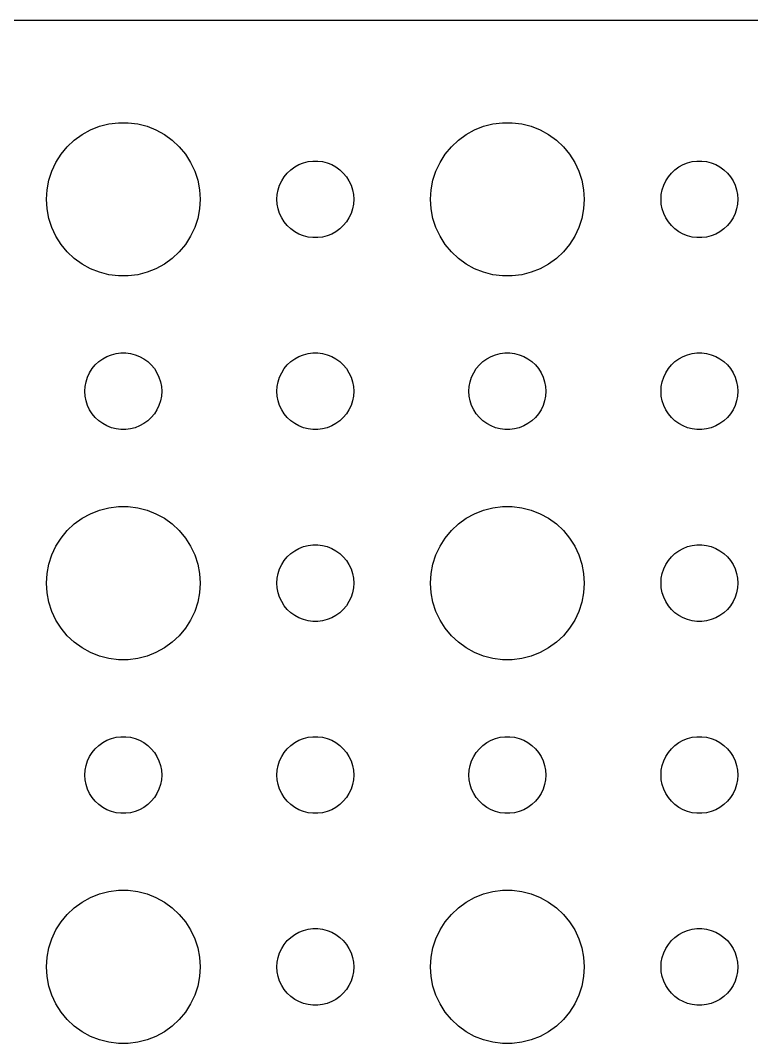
# Model space of a CAD drawing. Header units: metres. Extents: x -104 to 104, y -74 to 74.
# Drawn here: x -56.52 to -27.96, y 34.51 to 74.49 of the extents above; entities that cross this region are included whole.
import ezdxf

# ---------------------------------------------------------------- set-up
doc = ezdxf.new("R2010")
doc.units = ezdxf.units.M

msp = doc.modelspace()

# ---------------------------------------------------------------- linework, layer by layer
for p, q in [((99.8139, 74.4901), (-99.8139, 74.4901)), ((-53.427, 70.3532), (-53.0621, 70.4469)), ((-53.0621, 70.4469), (-52.6884, 70.4941)), ((-52.6884, 70.4941), (-52.3116, 70.4941)), ((-52.3116, 70.4941), (-51.9379, 70.4469)), ((-51.9379, 70.4469), (-51.5729, 70.3532)), ((-38.427, 70.3532), (-38.0621, 70.4469)), ((-38.0621, 70.4469), (-37.6884, 70.4941)), ((-37.6884, 70.4941), (-37.3116, 70.4941)), ((-37.3116, 70.4941), (-36.9379, 70.4469)), ((-36.9379, 70.4469), (-36.5729, 70.3532)), ((-54.4123, 69.8115), (-54.1075, 70.033)), ((-54.1075, 70.033), (-53.7773, 70.2145)), ((-53.7773, 70.2145), (-53.427, 70.3532)), ((-51.5729, 70.3532), (-51.2227, 70.2145)), ((-51.2227, 70.2145), (-50.8925, 70.033)), ((-50.8925, 70.033), (-50.5877, 69.8115)), ((-39.4123, 69.8115), (-39.1075, 70.033)), ((-39.1075, 70.033), (-38.7773, 70.2145)), ((-38.7773, 70.2145), (-38.427, 70.3532)), ((-36.5729, 70.3532), (-36.2227, 70.2145)), ((-36.2227, 70.2145), (-35.8925, 70.033)), ((-35.8925, 70.033), (-35.5877, 69.8115)), ((-54.6869, 69.5536), (-54.4123, 69.8115)), ((-50.5877, 69.8115), (-50.3131, 69.5536)), ((-39.6869, 69.5536), (-39.4123, 69.8115)), ((-35.5877, 69.8115), (-35.3131, 69.5536)), ((-55.1289, 68.9453), (-54.927, 69.2634)), ((-54.927, 69.2634), (-54.6869, 69.5536)), ((-50.3131, 69.5536), (-50.0729, 69.2634)), ((-50.0729, 69.2634), (-49.8711, 68.9453)), ((-40.1289, 68.9453), (-39.927, 69.2634)), ((-39.927, 69.2634), (-39.6869, 69.5536)), ((-35.3131, 69.5536), (-35.0729, 69.2634)), ((-35.0729, 69.2634), (-34.8711, 68.9453)), ((-55.2893, 68.6044), (-55.1289, 68.9453)), ((-49.8711, 68.9453), (-49.7107, 68.6044)), ((-45.8037, 68.7665), (-45.6387, 68.8572)), ((-45.6387, 68.8572), (-45.4635, 68.9266)), ((-45.4635, 68.9266), (-45.2811, 68.9734)), ((-45.2811, 68.9734), (-45.0942, 68.997)), ((-45.0942, 68.997), (-44.9058, 68.997)), ((-44.9058, 68.997), (-44.7189, 68.9734)), ((-44.7189, 68.9734), (-44.5365, 68.9266)), ((-44.5365, 68.9266), (-44.3613, 68.8572)), ((-44.3613, 68.8572), (-44.1963, 68.7665)), ((-40.2893, 68.6044), (-40.1289, 68.9453)), ((-34.8711, 68.9453), (-34.7107, 68.6044)), ((-30.8037, 68.7665), (-30.6387, 68.8572)), ((-30.6387, 68.8572), (-30.4635, 68.9266)), ((-30.4635, 68.9266), (-30.2811, 68.9734)), ((-30.2811, 68.9734), (-30.0942, 68.997)), ((-30.0942, 68.997), (-29.9058, 68.997)), ((-29.9058, 68.997), (-29.7189, 68.9734)), ((-29.7189, 68.9734), (-29.5365, 68.9266)), ((-29.5365, 68.9266), (-29.3613, 68.8572)), ((-29.3613, 68.8572), (-29.1963, 68.7665)), ((-55.4057, 68.2461), (-55.2893, 68.6044)), ((-49.7107, 68.6044), (-49.5942, 68.2461)), ((-46.3145, 68.2226), (-46.2135, 68.3817)), ((-46.2135, 68.3817), (-46.0934, 68.5268)), ((-46.0934, 68.5268), (-45.9561, 68.6558)), ((-45.9561, 68.6558), (-45.8037, 68.7665)), ((-44.1963, 68.7665), (-44.0439, 68.6558)), ((-44.0439, 68.6558), (-43.9065, 68.5268)), ((-43.9065, 68.5268), (-43.7865, 68.3817)), ((-43.7865, 68.3817), (-43.6855, 68.2226)), ((-40.4057, 68.2461), (-40.2893, 68.6044)), ((-34.7107, 68.6044), (-34.5942, 68.2461)), ((-31.3145, 68.2226), (-31.2135, 68.3817)), ((-31.2135, 68.3817), (-31.0934, 68.5268)), ((-31.0934, 68.5268), (-30.9561, 68.6558)), ((-30.9561, 68.6558), (-30.8037, 68.7665)), ((-29.1963, 68.7665), (-29.0439, 68.6558)), ((-29.0439, 68.6558), (-28.9065, 68.5268)), ((-28.9065, 68.5268), (-28.7865, 68.3817)), ((-28.7865, 68.3817), (-28.6855, 68.2226)), ((-55.4763, 67.876), (-55.4057, 68.2461)), ((-49.5942, 68.2461), (-49.5237, 67.876)), ((-46.4529, 67.873), (-46.3947, 68.0522)), ((-46.3947, 68.0522), (-46.3145, 68.2226)), ((-43.6855, 68.2226), (-43.6053, 68.0522)), ((-43.6053, 68.0522), (-43.5471, 67.873)), ((-40.4763, 67.876), (-40.4057, 68.2461)), ((-34.5942, 68.2461), (-34.5237, 67.876)), ((-31.4529, 67.873), (-31.3947, 68.0522)), ((-31.3947, 68.0522), (-31.3145, 68.2226)), ((-28.6855, 68.2226), (-28.6053, 68.0522)), ((-28.6053, 68.0522), (-28.5471, 67.873)), ((-55.5, 67.5), (-55.4763, 67.876)), ((-49.5237, 67.876), (-49.5, 67.5)), ((-46.5, 67.5), (-46.4882, 67.688)), ((-46.4882, 67.688), (-46.4529, 67.873)), ((-43.5471, 67.873), (-43.5118, 67.688)), ((-43.5118, 67.688), (-43.5, 67.5)), ((-40.5, 67.5), (-40.4763, 67.876)), ((-34.5237, 67.876), (-34.5, 67.5)), ((-31.5, 67.5), (-31.4882, 67.688)), ((-31.4882, 67.688), (-31.4529, 67.873)), ((-28.5471, 67.873), (-28.5118, 67.688)), ((-28.5118, 67.688), (-28.5, 67.5)), ((-55.4763, 67.124), (-55.5, 67.5)), ((-49.5, 67.5), (-49.5237, 67.124)), ((-46.4882, 67.312), (-46.5, 67.5)), ((-46.4529, 67.127), (-46.4882, 67.312)), ((-43.5118, 67.312), (-43.5471, 67.127)), ((-43.5, 67.5), (-43.5118, 67.312)), ((-40.4763, 67.124), (-40.5, 67.5)), ((-34.5, 67.5), (-34.5237, 67.124)), ((-31.4882, 67.312), (-31.5, 67.5)), ((-31.4529, 67.127), (-31.4882, 67.312)), ((-28.5118, 67.312), (-28.5471, 67.127)), ((-28.5, 67.5), (-28.5118, 67.312)), ((-55.4057, 66.7539), (-55.4763, 67.124)), ((-49.5237, 67.124), (-49.5942, 66.7539)), ((-46.3947, 66.9478), (-46.4529, 67.127)), ((-46.3145, 66.7774), (-46.3947, 66.9478)), ((-46.2135, 66.6183), (-46.3145, 66.7774)), ((-43.6855, 66.7774), (-43.7865, 66.6183)), ((-43.6053, 66.9478), (-43.6855, 66.7774)), ((-43.5471, 67.127), (-43.6053, 66.9478)), ((-40.4057, 66.7539), (-40.4763, 67.124)), ((-34.5237, 67.124), (-34.5942, 66.7539)), ((-31.3947, 66.9478), (-31.4529, 67.127)), ((-31.3145, 66.7774), (-31.3947, 66.9478)), ((-31.2135, 66.6183), (-31.3145, 66.7774)), ((-28.6855, 66.7774), (-28.7865, 66.6183)), ((-28.6053, 66.9478), (-28.6855, 66.7774)), ((-28.5471, 67.127), (-28.6053, 66.9478)), ((-55.2893, 66.3956), (-55.4057, 66.7539)), ((-55.1289, 66.0547), (-55.2893, 66.3956)), ((-49.7107, 66.3956), (-49.8711, 66.0547)), ((-49.5942, 66.7539), (-49.7107, 66.3956)), ((-46.0934, 66.4732), (-46.2135, 66.6183)), ((-45.9561, 66.3442), (-46.0934, 66.4732)), ((-43.9065, 66.4732), (-44.0439, 66.3442)), ((-43.7865, 66.6183), (-43.9065, 66.4732)), ((-40.2893, 66.3956), (-40.4057, 66.7539)), ((-40.1289, 66.0547), (-40.2893, 66.3956)), ((-34.7107, 66.3956), (-34.8711, 66.0547)), ((-34.5942, 66.7539), (-34.7107, 66.3956)), ((-31.0934, 66.4732), (-31.2135, 66.6183)), ((-30.9561, 66.3442), (-31.0934, 66.4732)), ((-28.9065, 66.4732), (-29.0439, 66.3442)), ((-28.7865, 66.6183), (-28.9065, 66.4732)), ((-54.927, 65.7366), (-55.1289, 66.0547)), ((-49.8711, 66.0547), (-50.0729, 65.7366)), ((-45.8037, 66.2335), (-45.9561, 66.3442)), ((-45.6387, 66.1428), (-45.8037, 66.2335)), ((-45.4635, 66.0734), (-45.6387, 66.1428)), ((-45.2811, 66.0266), (-45.4635, 66.0734)), ((-45.0942, 66.003), (-45.2811, 66.0266)), ((-44.9058, 66.003), (-45.0942, 66.003)), ((-44.7189, 66.0266), (-44.9058, 66.003)), ((-44.5365, 66.0734), (-44.7189, 66.0266)), ((-44.3613, 66.1428), (-44.5365, 66.0734)), ((-44.1963, 66.2335), (-44.3613, 66.1428)), ((-44.0439, 66.3442), (-44.1963, 66.2335)), ((-39.927, 65.7366), (-40.1289, 66.0547)), ((-34.8711, 66.0547), (-35.0729, 65.7366)), ((-30.8037, 66.2335), (-30.9561, 66.3442)), ((-30.6387, 66.1428), (-30.8037, 66.2335)), ((-30.4635, 66.0734), (-30.6387, 66.1428)), ((-30.2811, 66.0266), (-30.4635, 66.0734)), ((-30.0942, 66.003), (-30.2811, 66.0266)), ((-29.9058, 66.003), (-30.0942, 66.003)), ((-29.7189, 66.0266), (-29.9058, 66.003)), ((-29.5365, 66.0734), (-29.7189, 66.0266)), ((-29.3613, 66.1428), (-29.5365, 66.0734)), ((-29.1963, 66.2335), (-29.3613, 66.1428)), ((-29.0439, 66.3442), (-29.1963, 66.2335)), ((-54.6869, 65.4464), (-54.927, 65.7366)), ((-50.0729, 65.7366), (-50.3131, 65.4464)), ((-39.6869, 65.4464), (-39.927, 65.7366)), ((-35.0729, 65.7366), (-35.3131, 65.4464)), ((-54.4123, 65.1885), (-54.6869, 65.4464)), ((-54.1075, 64.967), (-54.4123, 65.1885)), ((-50.5877, 65.1885), (-50.8925, 64.967)), ((-50.3131, 65.4464), (-50.5877, 65.1885)), ((-39.4123, 65.1885), (-39.6869, 65.4464)), ((-39.1075, 64.967), (-39.4123, 65.1885)), ((-35.5877, 65.1885), (-35.8925, 64.967)), ((-35.3131, 65.4464), (-35.5877, 65.1885)), ((-53.7773, 64.7855), (-54.1075, 64.967)), ((-53.427, 64.6468), (-53.7773, 64.7855)), ((-51.2227, 64.7855), (-51.5729, 64.6468)), ((-50.8925, 64.967), (-51.2227, 64.7855)), ((-38.7773, 64.7855), (-39.1075, 64.967)), ((-38.427, 64.6468), (-38.7773, 64.7855)), ((-36.2227, 64.7855), (-36.5729, 64.6468)), ((-35.8925, 64.967), (-36.2227, 64.7855)), ((-53.0621, 64.5531), (-53.427, 64.6468)), ((-52.6884, 64.5059), (-53.0621, 64.5531)), ((-52.3116, 64.5059), (-52.6884, 64.5059)), ((-51.9379, 64.5531), (-52.3116, 64.5059)), ((-51.5729, 64.6468), (-51.9379, 64.5531)), ((-38.0621, 64.5531), (-38.427, 64.6468)), ((-37.6884, 64.5059), (-38.0621, 64.5531)), ((-37.3116, 64.5059), (-37.6884, 64.5059)), ((-36.9379, 64.5531), (-37.3116, 64.5059)), ((-36.5729, 64.6468), (-36.9379, 64.5531)), ((-53.4561, 61.1558), (-53.3037, 61.2665)), ((-53.3037, 61.2665), (-53.1387, 61.3572)), ((-53.1387, 61.3572), (-52.9635, 61.4266)), ((-52.9635, 61.4266), (-52.7811, 61.4734)), ((-52.7811, 61.4734), (-52.5942, 61.497)), ((-52.5942, 61.497), (-52.4058, 61.497)), ((-52.4058, 61.497), (-52.2189, 61.4734)), ((-52.2189, 61.4734), (-52.0365, 61.4266)), ((-52.0365, 61.4266), (-51.8613, 61.3572)), ((-51.8613, 61.3572), (-51.6963, 61.2665)), ((-51.6963, 61.2665), (-51.5439, 61.1558)), ((-45.9561, 61.1558), (-45.8037, 61.2665)), ((-45.8037, 61.2665), (-45.6387, 61.3572)), ((-45.6387, 61.3572), (-45.4635, 61.4266)), ((-45.4635, 61.4266), (-45.2811, 61.4734)), ((-45.2811, 61.4734), (-45.0942, 61.497)), ((-45.0942, 61.497), (-44.9058, 61.497)), ((-44.9058, 61.497), (-44.7189, 61.4734)), ((-44.7189, 61.4734), (-44.5365, 61.4266)), ((-44.5365, 61.4266), (-44.3613, 61.3572)), ((-44.3613, 61.3572), (-44.1963, 61.2665)), ((-44.1963, 61.2665), (-44.0439, 61.1558)), ((-38.4561, 61.1558), (-38.3037, 61.2665)), ((-38.3037, 61.2665), (-38.1387, 61.3572)), ((-38.1387, 61.3572), (-37.9635, 61.4266)), ((-37.9635, 61.4266), (-37.7811, 61.4734)), ((-37.7811, 61.4734), (-37.5942, 61.497)), ((-37.5942, 61.497), (-37.4058, 61.497)), ((-37.4058, 61.497), (-37.2189, 61.4734)), ((-37.2189, 61.4734), (-37.0365, 61.4266)), ((-37.0365, 61.4266), (-36.8613, 61.3572)), ((-36.8613, 61.3572), (-36.6963, 61.2665)), ((-36.6963, 61.2665), (-36.5439, 61.1558)), ((-30.9561, 61.1558), (-30.8037, 61.2665)), ((-30.8037, 61.2665), (-30.6387, 61.3572)), ((-30.6387, 61.3572), (-30.4635, 61.4266)), ((-30.4635, 61.4266), (-30.2811, 61.4734)), ((-30.2811, 61.4734), (-30.0942, 61.497)), ((-30.0942, 61.497), (-29.9058, 61.497)), ((-29.9058, 61.497), (-29.7189, 61.4734)), ((-29.7189, 61.4734), (-29.5365, 61.4266)), ((-29.5365, 61.4266), (-29.3613, 61.3572)), ((-29.3613, 61.3572), (-29.1963, 61.2665)), ((-29.1963, 61.2665), (-29.0439, 61.1558)), ((-53.8145, 60.7226), (-53.7135, 60.8817)), ((-53.7135, 60.8817), (-53.5934, 61.0268)), ((-53.5934, 61.0268), (-53.4561, 61.1558)), ((-51.5439, 61.1558), (-51.4065, 61.0268)), ((-51.4065, 61.0268), (-51.2865, 60.8817)), ((-51.2865, 60.8817), (-51.1855, 60.7226)), ((-46.3145, 60.7226), (-46.2135, 60.8817)), ((-46.2135, 60.8817), (-46.0934, 61.0268)), ((-46.0934, 61.0268), (-45.9561, 61.1558)), ((-44.0439, 61.1558), (-43.9065, 61.0268)), ((-43.9065, 61.0268), (-43.7865, 60.8817)), ((-43.7865, 60.8817), (-43.6855, 60.7226)), ((-38.8145, 60.7226), (-38.7135, 60.8817)), ((-38.7135, 60.8817), (-38.5934, 61.0268)), ((-38.5934, 61.0268), (-38.4561, 61.1558)), ((-36.5439, 61.1558), (-36.4065, 61.0268)), ((-36.4065, 61.0268), (-36.2865, 60.8817)), ((-36.2865, 60.8817), (-36.1855, 60.7226)), ((-31.3145, 60.7226), (-31.2135, 60.8817)), ((-31.2135, 60.8817), (-31.0934, 61.0268)), ((-31.0934, 61.0268), (-30.9561, 61.1558)), ((-29.0439, 61.1558), (-28.9065, 61.0268)), ((-28.9065, 61.0268), (-28.7865, 60.8817)), ((-28.7865, 60.8817), (-28.6855, 60.7226)), ((-53.9529, 60.373), (-53.8947, 60.5522)), ((-53.8947, 60.5522), (-53.8145, 60.7226)), ((-51.1855, 60.7226), (-51.1053, 60.5522)), ((-51.1053, 60.5522), (-51.0471, 60.373)), ((-46.4529, 60.373), (-46.3947, 60.5522)), ((-46.3947, 60.5522), (-46.3145, 60.7226)), ((-43.6855, 60.7226), (-43.6053, 60.5522)), ((-43.6053, 60.5522), (-43.5471, 60.373)), ((-38.9529, 60.373), (-38.8947, 60.5522)), ((-38.8947, 60.5522), (-38.8145, 60.7226)), ((-36.1855, 60.7226), (-36.1053, 60.5522)), ((-36.1053, 60.5522), (-36.0471, 60.373)), ((-31.4529, 60.373), (-31.3947, 60.5522)), ((-31.3947, 60.5522), (-31.3145, 60.7226)), ((-28.6855, 60.7226), (-28.6053, 60.5522)), ((-28.6053, 60.5522), (-28.5471, 60.373)), ((-54, 60), (-53.9882, 60.188)), ((-53.9882, 59.812), (-54, 60)), ((-53.9882, 60.188), (-53.9529, 60.373)), ((-51.0471, 60.373), (-51.0118, 60.188)), ((-51.0118, 60.188), (-51, 60)), ((-51, 60), (-51.0118, 59.812)), ((-46.5, 60), (-46.4882, 60.188)), ((-46.4882, 59.812), (-46.5, 60)), ((-46.4882, 60.188), (-46.4529, 60.373)), ((-43.5471, 60.373), (-43.5118, 60.188)), ((-43.5118, 60.188), (-43.5, 60)), ((-43.5, 60), (-43.5118, 59.812)), ((-39, 60), (-38.9882, 60.188)), ((-38.9882, 59.812), (-39, 60)), ((-38.9882, 60.188), (-38.9529, 60.373)), ((-36.0471, 60.373), (-36.0118, 60.188)), ((-36.0118, 60.188), (-36, 60)), ((-36, 60), (-36.0118, 59.812)), ((-31.5, 60), (-31.4882, 60.188)), ((-31.4882, 59.812), (-31.5, 60)), ((-31.4882, 60.188), (-31.4529, 60.373)), ((-28.5471, 60.373), (-28.5118, 60.188)), ((-28.5118, 60.188), (-28.5, 60)), ((-28.5, 60), (-28.5118, 59.812)), ((-53.9529, 59.627), (-53.9882, 59.812)), ((-53.8947, 59.4478), (-53.9529, 59.627)), ((-51.0471, 59.627), (-51.1053, 59.4478)), ((-51.0118, 59.812), (-51.0471, 59.627)), ((-46.4529, 59.627), (-46.4882, 59.812)), ((-46.3947, 59.4478), (-46.4529, 59.627)), ((-43.5471, 59.627), (-43.6053, 59.4478)), ((-43.5118, 59.812), (-43.5471, 59.627)), ((-38.9529, 59.627), (-38.9882, 59.812)), ((-38.8947, 59.4478), (-38.9529, 59.627)), ((-36.0471, 59.627), (-36.1053, 59.4478)), ((-36.0118, 59.812), (-36.0471, 59.627)), ((-31.4529, 59.627), (-31.4882, 59.812)), ((-31.3947, 59.4478), (-31.4529, 59.627)), ((-28.5471, 59.627), (-28.6053, 59.4478)), ((-28.5118, 59.812), (-28.5471, 59.627)), ((-53.8145, 59.2774), (-53.8947, 59.4478)), ((-53.7135, 59.1183), (-53.8145, 59.2774)), ((-51.1855, 59.2774), (-51.2865, 59.1183)), ((-51.1053, 59.4478), (-51.1855, 59.2774)), ((-46.3145, 59.2774), (-46.3947, 59.4478)), ((-46.2135, 59.1183), (-46.3145, 59.2774)), ((-43.6855, 59.2774), (-43.7865, 59.1183)), ((-43.6053, 59.4478), (-43.6855, 59.2774)), ((-38.8145, 59.2774), (-38.8947, 59.4478)), ((-38.7135, 59.1183), (-38.8145, 59.2774)), ((-36.1855, 59.2774), (-36.2865, 59.1183)), ((-36.1053, 59.4478), (-36.1855, 59.2774)), ((-31.3145, 59.2774), (-31.3947, 59.4478)), ((-31.2135, 59.1183), (-31.3145, 59.2774)), ((-28.6855, 59.2774), (-28.7865, 59.1183)), ((-28.6053, 59.4478), (-28.6855, 59.2774)), ((-53.5934, 58.9732), (-53.7135, 59.1183)), ((-53.4561, 58.8442), (-53.5934, 58.9732)), ((-53.3037, 58.7335), (-53.4561, 58.8442)), ((-51.5439, 58.8442), (-51.6963, 58.7335)), ((-51.4065, 58.9732), (-51.5439, 58.8442)), ((-51.2865, 59.1183), (-51.4065, 58.9732)), ((-46.0934, 58.9732), (-46.2135, 59.1183)), ((-45.9561, 58.8442), (-46.0934, 58.9732)), ((-45.8037, 58.7335), (-45.9561, 58.8442)), ((-44.0439, 58.8442), (-44.1963, 58.7335)), ((-43.9065, 58.9732), (-44.0439, 58.8442)), ((-43.7865, 59.1183), (-43.9065, 58.9732)), ((-38.5934, 58.9732), (-38.7135, 59.1183)), ((-38.4561, 58.8442), (-38.5934, 58.9732)), ((-38.3037, 58.7335), (-38.4561, 58.8442)), ((-36.5439, 58.8442), (-36.6963, 58.7335)), ((-36.4065, 58.9732), (-36.5439, 58.8442)), ((-36.2865, 59.1183), (-36.4065, 58.9732)), ((-31.0934, 58.9732), (-31.2135, 59.1183)), ((-30.9561, 58.8442), (-31.0934, 58.9732)), ((-30.8037, 58.7335), (-30.9561, 58.8442)), ((-29.0439, 58.8442), (-29.1963, 58.7335)), ((-28.9065, 58.9732), (-29.0439, 58.8442)), ((-28.7865, 59.1183), (-28.9065, 58.9732)), ((-53.1387, 58.6428), (-53.3037, 58.7335)), ((-52.9635, 58.5734), (-53.1387, 58.6428)), ((-52.7811, 58.5266), (-52.9635, 58.5734)), ((-52.5942, 58.503), (-52.7811, 58.5266)), ((-52.4058, 58.503), (-52.5942, 58.503)), ((-52.2189, 58.5266), (-52.4058, 58.503)), ((-52.0365, 58.5734), (-52.2189, 58.5266)), ((-51.8613, 58.6428), (-52.0365, 58.5734)), ((-51.6963, 58.7335), (-51.8613, 58.6428)), ((-45.6387, 58.6428), (-45.8037, 58.7335)), ((-45.4635, 58.5734), (-45.6387, 58.6428)), ((-45.2811, 58.5266), (-45.4635, 58.5734)), ((-45.0942, 58.503), (-45.2811, 58.5266)), ((-44.9058, 58.503), (-45.0942, 58.503)), ((-44.7189, 58.5266), (-44.9058, 58.503)), ((-44.5365, 58.5734), (-44.7189, 58.5266)), ((-44.3613, 58.6428), (-44.5365, 58.5734)), ((-44.1963, 58.7335), (-44.3613, 58.6428)), ((-38.1387, 58.6428), (-38.3037, 58.7335)), ((-37.9635, 58.5734), (-38.1387, 58.6428)), ((-37.7811, 58.5266), (-37.9635, 58.5734)), ((-37.5942, 58.503), (-37.7811, 58.5266)), ((-37.4058, 58.503), (-37.5942, 58.503)), ((-37.2189, 58.5266), (-37.4058, 58.503)), ((-37.0365, 58.5734), (-37.2189, 58.5266)), ((-36.8613, 58.6428), (-37.0365, 58.5734)), ((-36.6963, 58.7335), (-36.8613, 58.6428)), ((-30.6387, 58.6428), (-30.8037, 58.7335)), ((-30.4635, 58.5734), (-30.6387, 58.6428)), ((-30.2811, 58.5266), (-30.4635, 58.5734)), ((-30.0942, 58.503), (-30.2811, 58.5266)), ((-29.9058, 58.503), (-30.0942, 58.503)), ((-29.7189, 58.5266), (-29.9058, 58.503)), ((-29.5365, 58.5734), (-29.7189, 58.5266)), ((-29.3613, 58.6428), (-29.5365, 58.5734)), ((-29.1963, 58.7335), (-29.3613, 58.6428)), ((-54.1075, 55.033), (-53.7773, 55.2145)), ((-53.7773, 55.2145), (-53.427, 55.3532)), ((-53.427, 55.3532), (-53.0621, 55.4469)), ((-53.0621, 55.4469), (-52.6884, 55.4941)), ((-52.6884, 55.4941), (-52.3116, 55.4941)), ((-52.3116, 55.4941), (-51.9379, 55.4469)), ((-51.9379, 55.4469), (-51.5729, 55.3532)), ((-51.5729, 55.3532), (-51.2227, 55.2145)), ((-51.2227, 55.2145), (-50.8925, 55.033)), ((-39.1075, 55.033), (-38.7773, 55.2145)), ((-38.7773, 55.2145), (-38.427, 55.3532)), ((-38.427, 55.3532), (-38.0621, 55.4469)), ((-38.0621, 55.4469), (-37.6884, 55.4941)), ((-37.6884, 55.4941), (-37.3116, 55.4941)), ((-37.3116, 55.4941), (-36.9379, 55.4469)), ((-36.9379, 55.4469), (-36.5729, 55.3532)), ((-36.5729, 55.3532), (-36.2227, 55.2145)), ((-36.2227, 55.2145), (-35.8925, 55.033)), ((-54.6869, 54.5536), (-54.4123, 54.8115)), ((-54.4123, 54.8115), (-54.1075, 55.033)), ((-50.8925, 55.033), (-50.5877, 54.8115)), ((-50.5877, 54.8115), (-50.3131, 54.5536)), ((-39.6869, 54.5536), (-39.4123, 54.8115)), ((-39.4123, 54.8115), (-39.1075, 55.033)), ((-35.8925, 55.033), (-35.5877, 54.8115)), ((-35.5877, 54.8115), (-35.3131, 54.5536)), ((-54.927, 54.2634), (-54.6869, 54.5536)), ((-50.3131, 54.5536), (-50.0729, 54.2634)), ((-39.927, 54.2634), (-39.6869, 54.5536)), ((-35.3131, 54.5536), (-35.0729, 54.2634)), ((-55.1289, 53.9453), (-54.927, 54.2634)), ((-50.0729, 54.2634), (-49.8711, 53.9453)), ((-45.2811, 53.9734), (-45.0942, 53.997)), ((-45.0942, 53.997), (-44.9058, 53.997)), ((-44.9058, 53.997), (-44.7189, 53.9734)), ((-40.1289, 53.9453), (-39.927, 54.2634)), ((-35.0729, 54.2634), (-34.8711, 53.9453)), ((-30.2811, 53.9734), (-30.0942, 53.997)), ((-30.0942, 53.997), (-29.9058, 53.997)), ((-29.9058, 53.997), (-29.7189, 53.9734)), ((-55.4057, 53.2461), (-55.2893, 53.6044)), ((-55.2893, 53.6044), (-55.1289, 53.9453)), ((-49.8711, 53.9453), (-49.7107, 53.6044)), ((-49.7107, 53.6044), (-49.5942, 53.2461)), ((-46.0934, 53.5268), (-45.9561, 53.6558)), ((-45.9561, 53.6558), (-45.8037, 53.7665)), ((-45.8037, 53.7665), (-45.6387, 53.8572)), ((-45.6387, 53.8572), (-45.4635, 53.9266)), ((-45.4635, 53.9266), (-45.2811, 53.9734)), ((-44.7189, 53.9734), (-44.5365, 53.9266)), ((-44.5365, 53.9266), (-44.3613, 53.8572)), ((-44.3613, 53.8572), (-44.1963, 53.7665)), ((-44.1963, 53.7665), (-44.0439, 53.6558)), ((-44.0439, 53.6558), (-43.9065, 53.5268)), ((-40.4057, 53.2461), (-40.2893, 53.6044)), ((-40.2893, 53.6044), (-40.1289, 53.9453)), ((-34.8711, 53.9453), (-34.7107, 53.6044)), ((-34.7107, 53.6044), (-34.5942, 53.2461)), ((-31.0934, 53.5268), (-30.9561, 53.6558)), ((-30.9561, 53.6558), (-30.8037, 53.7665)), ((-30.8037, 53.7665), (-30.6387, 53.8572)), ((-30.6387, 53.8572), (-30.4635, 53.9266)), ((-30.4635, 53.9266), (-30.2811, 53.9734)), ((-29.7189, 53.9734), (-29.5365, 53.9266)), ((-29.5365, 53.9266), (-29.3613, 53.8572)), ((-29.3613, 53.8572), (-29.1963, 53.7665)), ((-29.1963, 53.7665), (-29.0439, 53.6558)), ((-29.0439, 53.6558), (-28.9065, 53.5268)), ((-55.4763, 52.876), (-55.4057, 53.2461)), ((-49.5942, 53.2461), (-49.5237, 52.876)), ((-46.3947, 53.0522), (-46.3145, 53.2226)), ((-46.3145, 53.2226), (-46.2135, 53.3817)), ((-46.2135, 53.3817), (-46.0934, 53.5268)), ((-43.9065, 53.5268), (-43.7865, 53.3817)), ((-43.7865, 53.3817), (-43.6855, 53.2226)), ((-43.6855, 53.2226), (-43.6053, 53.0522)), ((-40.4763, 52.876), (-40.4057, 53.2461)), ((-34.5942, 53.2461), (-34.5237, 52.876)), ((-31.3947, 53.0522), (-31.3145, 53.2226)), ((-31.3145, 53.2226), (-31.2135, 53.3817)), ((-31.2135, 53.3817), (-31.0934, 53.5268)), ((-28.9065, 53.5268), (-28.7865, 53.3817)), ((-28.7865, 53.3817), (-28.6855, 53.2226)), ((-28.6855, 53.2226), (-28.6053, 53.0522)), ((-55.5, 52.5), (-55.4763, 52.876)), ((-49.5237, 52.876), (-49.5, 52.5)), ((-46.4882, 52.688), (-46.4529, 52.873)), ((-46.4529, 52.873), (-46.3947, 53.0522)), ((-43.6053, 53.0522), (-43.5471, 52.873)), ((-43.5471, 52.873), (-43.5118, 52.688)), ((-40.5, 52.5), (-40.4763, 52.876)), ((-34.5237, 52.876), (-34.5, 52.5)), ((-31.4882, 52.688), (-31.4529, 52.873)), ((-31.4529, 52.873), (-31.3947, 53.0522)), ((-28.6053, 53.0522), (-28.5471, 52.873)), ((-28.5471, 52.873), (-28.5118, 52.688)), ((-55.4763, 52.124), (-55.5, 52.5)), ((-49.5, 52.5), (-49.5237, 52.124)), ((-46.5, 52.5), (-46.4882, 52.688)), ((-46.4882, 52.312), (-46.5, 52.5)), ((-43.5118, 52.688), (-43.5, 52.5)), ((-43.5, 52.5), (-43.5118, 52.312)), ((-40.4763, 52.124), (-40.5, 52.5)), ((-34.5, 52.5), (-34.5237, 52.124)), ((-31.5, 52.5), (-31.4882, 52.688)), ((-31.4882, 52.312), (-31.5, 52.5)), ((-28.5118, 52.688), (-28.5, 52.5)), ((-28.5, 52.5), (-28.5118, 52.312)), ((-55.4057, 51.7539), (-55.4763, 52.124)), ((-49.5237, 52.124), (-49.5942, 51.7539)), ((-46.4529, 52.127), (-46.4882, 52.312)), ((-46.3947, 51.9478), (-46.4529, 52.127)), ((-43.5471, 52.127), (-43.6053, 51.9478)), ((-43.5118, 52.312), (-43.5471, 52.127)), ((-40.4057, 51.7539), (-40.4763, 52.124)), ((-34.5237, 52.124), (-34.5942, 51.7539)), ((-31.4529, 52.127), (-31.4882, 52.312)), ((-31.3947, 51.9478), (-31.4529, 52.127)), ((-28.5471, 52.127), (-28.6053, 51.9478)), ((-28.5118, 52.312), (-28.5471, 52.127)), ((-55.2893, 51.3956), (-55.4057, 51.7539)), ((-49.5942, 51.7539), (-49.7107, 51.3956)), ((-46.3145, 51.7774), (-46.3947, 51.9478)), ((-46.2135, 51.6183), (-46.3145, 51.7774)), ((-46.0934, 51.4732), (-46.2135, 51.6183)), ((-43.7865, 51.6183), (-43.9065, 51.4732)), ((-43.6855, 51.7774), (-43.7865, 51.6183)), ((-43.6053, 51.9478), (-43.6855, 51.7774)), ((-40.2893, 51.3956), (-40.4057, 51.7539)), ((-34.5942, 51.7539), (-34.7107, 51.3956)), ((-31.3145, 51.7774), (-31.3947, 51.9478)), ((-31.2135, 51.6183), (-31.3145, 51.7774)), ((-31.0934, 51.4732), (-31.2135, 51.6183)), ((-28.7865, 51.6183), (-28.9065, 51.4732)), ((-28.6855, 51.7774), (-28.7865, 51.6183)), ((-28.6053, 51.9478), (-28.6855, 51.7774)), ((-55.1289, 51.0547), (-55.2893, 51.3956)), ((-49.7107, 51.3956), (-49.8711, 51.0547)), ((-45.9561, 51.3442), (-46.0934, 51.4732)), ((-45.8037, 51.2335), (-45.9561, 51.3442)), ((-45.6387, 51.1428), (-45.8037, 51.2335)), ((-44.1963, 51.2335), (-44.3613, 51.1428)), ((-44.0439, 51.3442), (-44.1963, 51.2335)), ((-43.9065, 51.4732), (-44.0439, 51.3442)), ((-40.1289, 51.0547), (-40.2893, 51.3956)), ((-34.7107, 51.3956), (-34.8711, 51.0547)), ((-30.9561, 51.3442), (-31.0934, 51.4732)), ((-30.8037, 51.2335), (-30.9561, 51.3442)), ((-30.6387, 51.1428), (-30.8037, 51.2335)), ((-29.1963, 51.2335), (-29.3613, 51.1428)), ((-29.0439, 51.3442), (-29.1963, 51.2335)), ((-28.9065, 51.4732), (-29.0439, 51.3442)), ((-54.927, 50.7366), (-55.1289, 51.0547)), ((-49.8711, 51.0547), (-50.0729, 50.7366)), ((-45.4635, 51.0734), (-45.6387, 51.1428)), ((-45.2811, 51.0266), (-45.4635, 51.0734)), ((-45.0942, 51.003), (-45.2811, 51.0266)), ((-44.9058, 51.003), (-45.0942, 51.003)), ((-44.7189, 51.0266), (-44.9058, 51.003)), ((-44.5365, 51.0734), (-44.7189, 51.0266)), ((-44.3613, 51.1428), (-44.5365, 51.0734)), ((-39.927, 50.7366), (-40.1289, 51.0547)), ((-34.8711, 51.0547), (-35.0729, 50.7366)), ((-30.4635, 51.0734), (-30.6387, 51.1428)), ((-30.2811, 51.0266), (-30.4635, 51.0734)), ((-30.0942, 51.003), (-30.2811, 51.0266)), ((-29.9058, 51.003), (-30.0942, 51.003)), ((-29.7189, 51.0266), (-29.9058, 51.003)), ((-29.5365, 51.0734), (-29.7189, 51.0266)), ((-29.3613, 51.1428), (-29.5365, 51.0734)), ((-54.6869, 50.4464), (-54.927, 50.7366)), ((-54.4123, 50.1885), (-54.6869, 50.4464)), ((-50.3131, 50.4464), (-50.5877, 50.1885)), ((-50.0729, 50.7366), (-50.3131, 50.4464)), ((-39.6869, 50.4464), (-39.927, 50.7366)), ((-39.4123, 50.1885), (-39.6869, 50.4464)), ((-35.3131, 50.4464), (-35.5877, 50.1885)), ((-35.0729, 50.7366), (-35.3131, 50.4464)), ((-54.1075, 49.967), (-54.4123, 50.1885)), ((-50.5877, 50.1885), (-50.8925, 49.967)), ((-39.1075, 49.967), (-39.4123, 50.1885)), ((-35.5877, 50.1885), (-35.8925, 49.967)), ((-53.7773, 49.7855), (-54.1075, 49.967)), ((-53.427, 49.6468), (-53.7773, 49.7855)), ((-53.0621, 49.5531), (-53.427, 49.6468)), ((-51.5729, 49.6468), (-51.9379, 49.5531)), ((-51.2227, 49.7855), (-51.5729, 49.6468)), ((-50.8925, 49.967), (-51.2227, 49.7855)), ((-38.7773, 49.7855), (-39.1075, 49.967)), ((-38.427, 49.6468), (-38.7773, 49.7855)), ((-38.0621, 49.5531), (-38.427, 49.6468)), ((-36.5729, 49.6468), (-36.9379, 49.5531)), ((-36.2227, 49.7855), (-36.5729, 49.6468)), ((-35.8925, 49.967), (-36.2227, 49.7855)), ((-52.6884, 49.5059), (-53.0621, 49.5531)), ((-52.3116, 49.5059), (-52.6884, 49.5059)), ((-51.9379, 49.5531), (-52.3116, 49.5059)), ((-37.6884, 49.5059), (-38.0621, 49.5531)), ((-37.3116, 49.5059), (-37.6884, 49.5059)), ((-36.9379, 49.5531), (-37.3116, 49.5059)), ((-53.1387, 46.3572), (-52.9635, 46.4266)), ((-52.9635, 46.4266), (-52.7811, 46.4734)), ((-52.7811, 46.4734), (-52.5942, 46.497)), ((-52.5942, 46.497), (-52.4058, 46.497)), ((-52.4058, 46.497), (-52.2189, 46.4734)), ((-52.2189, 46.4734), (-52.0365, 46.4266)), ((-52.0365, 46.4266), (-51.8613, 46.3572)), ((-45.6387, 46.3572), (-45.4635, 46.4266)), ((-45.4635, 46.4266), (-45.2811, 46.4734)), ((-45.2811, 46.4734), (-45.0942, 46.497)), ((-45.0942, 46.497), (-44.9058, 46.497)), ((-44.9058, 46.497), (-44.7189, 46.4734)), ((-44.7189, 46.4734), (-44.5365, 46.4266)), ((-44.5365, 46.4266), (-44.3613, 46.3572)), ((-38.1387, 46.3572), (-37.9635, 46.4266)), ((-37.9635, 46.4266), (-37.7811, 46.4734)), ((-37.7811, 46.4734), (-37.5942, 46.497)), ((-37.5942, 46.497), (-37.4058, 46.497)), ((-37.4058, 46.497), (-37.2189, 46.4734)), ((-37.2189, 46.4734), (-37.0365, 46.4266)), ((-37.0365, 46.4266), (-36.8613, 46.3572)), ((-30.6387, 46.3572), (-30.4635, 46.4266)), ((-30.4635, 46.4266), (-30.2811, 46.4734)), ((-30.2811, 46.4734), (-30.0942, 46.497)), ((-30.0942, 46.497), (-29.9058, 46.497)), ((-29.9058, 46.497), (-29.7189, 46.4734)), ((-29.7189, 46.4734), (-29.5365, 46.4266)), ((-29.5365, 46.4266), (-29.3613, 46.3572)), ((-53.7135, 45.8817), (-53.5934, 46.0268)), ((-53.5934, 46.0268), (-53.4561, 46.1558)), ((-53.4561, 46.1558), (-53.3037, 46.2665)), ((-53.3037, 46.2665), (-53.1387, 46.3572)), ((-51.8613, 46.3572), (-51.6963, 46.2665)), ((-51.6963, 46.2665), (-51.5439, 46.1558)), ((-51.5439, 46.1558), (-51.4065, 46.0268)), ((-51.4065, 46.0268), (-51.2865, 45.8817)), ((-46.2135, 45.8817), (-46.0934, 46.0268)), ((-46.0934, 46.0268), (-45.9561, 46.1558)), ((-45.9561, 46.1558), (-45.8037, 46.2665)), ((-45.8037, 46.2665), (-45.6387, 46.3572)), ((-44.3613, 46.3572), (-44.1963, 46.2665)), ((-44.1963, 46.2665), (-44.0439, 46.1558)), ((-44.0439, 46.1558), (-43.9065, 46.0268)), ((-43.9065, 46.0268), (-43.7865, 45.8817)), ((-38.7135, 45.8817), (-38.5934, 46.0268)), ((-38.5934, 46.0268), (-38.4561, 46.1558)), ((-38.4561, 46.1558), (-38.3037, 46.2665)), ((-38.3037, 46.2665), (-38.1387, 46.3572)), ((-36.8613, 46.3572), (-36.6963, 46.2665)), ((-36.6963, 46.2665), (-36.5439, 46.1558)), ((-36.5439, 46.1558), (-36.4065, 46.0268)), ((-36.4065, 46.0268), (-36.2865, 45.8817)), ((-31.2135, 45.8817), (-31.0934, 46.0268)), ((-31.0934, 46.0268), (-30.9561, 46.1558)), ((-30.9561, 46.1558), (-30.8037, 46.2665)), ((-30.8037, 46.2665), (-30.6387, 46.3572)), ((-29.3613, 46.3572), (-29.1963, 46.2665)), ((-29.1963, 46.2665), (-29.0439, 46.1558)), ((-29.0439, 46.1558), (-28.9065, 46.0268)), ((-28.9065, 46.0268), (-28.7865, 45.8817)), ((-53.8947, 45.5522), (-53.8145, 45.7226)), ((-53.8145, 45.7226), (-53.7135, 45.8817)), ((-51.2865, 45.8817), (-51.1855, 45.7226)), ((-51.1855, 45.7226), (-51.1053, 45.5522)), ((-46.3947, 45.5522), (-46.3145, 45.7226)), ((-46.3145, 45.7226), (-46.2135, 45.8817)), ((-43.7865, 45.8817), (-43.6855, 45.7226)), ((-43.6855, 45.7226), (-43.6053, 45.5522)), ((-38.8947, 45.5522), (-38.8145, 45.7226)), ((-38.8145, 45.7226), (-38.7135, 45.8817)), ((-36.2865, 45.8817), (-36.1855, 45.7226)), ((-36.1855, 45.7226), (-36.1053, 45.5522)), ((-31.3947, 45.5522), (-31.3145, 45.7226)), ((-31.3145, 45.7226), (-31.2135, 45.8817)), ((-28.7865, 45.8817), (-28.6855, 45.7226)), ((-28.6855, 45.7226), (-28.6053, 45.5522)), ((-54, 45), (-53.9882, 45.188)), ((-53.9882, 45.188), (-53.9529, 45.373)), ((-53.9529, 45.373), (-53.8947, 45.5522)), ((-51.1053, 45.5522), (-51.0471, 45.373)), ((-51.0471, 45.373), (-51.0118, 45.188)), ((-51.0118, 45.188), (-51, 45)), ((-46.5, 45), (-46.4882, 45.188)), ((-46.4882, 45.188), (-46.4529, 45.373)), ((-46.4529, 45.373), (-46.3947, 45.5522)), ((-43.6053, 45.5522), (-43.5471, 45.373)), ((-43.5471, 45.373), (-43.5118, 45.188)), ((-43.5118, 45.188), (-43.5, 45)), ((-39, 45), (-38.9882, 45.188)), ((-38.9882, 45.188), (-38.9529, 45.373)), ((-38.9529, 45.373), (-38.8947, 45.5522)), ((-36.1053, 45.5522), (-36.0471, 45.373)), ((-36.0471, 45.373), (-36.0118, 45.188)), ((-36.0118, 45.188), (-36, 45)), ((-31.5, 45), (-31.4882, 45.188)), ((-31.4882, 45.188), (-31.4529, 45.373)), ((-31.4529, 45.373), (-31.3947, 45.5522)), ((-28.6053, 45.5522), (-28.5471, 45.373)), ((-28.5471, 45.373), (-28.5118, 45.188)), ((-28.5118, 45.188), (-28.5, 45)), ((-53.9882, 44.812), (-54, 45)), ((-53.9529, 44.627), (-53.9882, 44.812)), ((-51.0118, 44.812), (-51.0471, 44.627)), ((-51, 45), (-51.0118, 44.812)), ((-46.4882, 44.812), (-46.5, 45)), ((-46.4529, 44.627), (-46.4882, 44.812)), ((-43.5118, 44.812), (-43.5471, 44.627)), ((-43.5, 45), (-43.5118, 44.812)), ((-38.9882, 44.812), (-39, 45)), ((-38.9529, 44.627), (-38.9882, 44.812)), ((-36.0118, 44.812), (-36.0471, 44.627)), ((-36, 45), (-36.0118, 44.812)), ((-31.4882, 44.812), (-31.5, 45)), ((-31.4529, 44.627), (-31.4882, 44.812)), ((-28.5118, 44.812), (-28.5471, 44.627)), ((-28.5, 45), (-28.5118, 44.812)), ((-53.8947, 44.4478), (-53.9529, 44.627)), ((-53.8145, 44.2774), (-53.8947, 44.4478)), ((-51.1053, 44.4478), (-51.1855, 44.2774)), ((-51.0471, 44.627), (-51.1053, 44.4478)), ((-46.3947, 44.4478), (-46.4529, 44.627)), ((-46.3145, 44.2774), (-46.3947, 44.4478)), ((-43.6053, 44.4478), (-43.6855, 44.2774)), ((-43.5471, 44.627), (-43.6053, 44.4478)), ((-38.8947, 44.4478), (-38.9529, 44.627)), ((-38.8145, 44.2774), (-38.8947, 44.4478)), ((-36.1053, 44.4478), (-36.1855, 44.2774)), ((-36.0471, 44.627), (-36.1053, 44.4478)), ((-31.3947, 44.4478), (-31.4529, 44.627)), ((-31.3145, 44.2774), (-31.3947, 44.4478)), ((-28.6053, 44.4478), (-28.6855, 44.2774)), ((-28.5471, 44.627), (-28.6053, 44.4478)), ((-53.7135, 44.1183), (-53.8145, 44.2774)), ((-53.5934, 43.9732), (-53.7135, 44.1183)), ((-51.2865, 44.1183), (-51.4065, 43.9732)), ((-51.1855, 44.2774), (-51.2865, 44.1183)), ((-46.2135, 44.1183), (-46.3145, 44.2774)), ((-46.0934, 43.9732), (-46.2135, 44.1183)), ((-43.7865, 44.1183), (-43.9065, 43.9732)), ((-43.6855, 44.2774), (-43.7865, 44.1183)), ((-38.7135, 44.1183), (-38.8145, 44.2774)), ((-38.5934, 43.9732), (-38.7135, 44.1183)), ((-36.2865, 44.1183), (-36.4065, 43.9732)), ((-36.1855, 44.2774), (-36.2865, 44.1183)), ((-31.2135, 44.1183), (-31.3145, 44.2774)), ((-31.0934, 43.9732), (-31.2135, 44.1183)), ((-28.7865, 44.1183), (-28.9065, 43.9732)), ((-28.6855, 44.2774), (-28.7865, 44.1183)), ((-53.4561, 43.8442), (-53.5934, 43.9732)), ((-53.3037, 43.7335), (-53.4561, 43.8442)), ((-53.1387, 43.6428), (-53.3037, 43.7335)), ((-52.9635, 43.5734), (-53.1387, 43.6428)), ((-51.8613, 43.6428), (-52.0365, 43.5734)), ((-51.6963, 43.7335), (-51.8613, 43.6428)), ((-51.5439, 43.8442), (-51.6963, 43.7335)), ((-51.4065, 43.9732), (-51.5439, 43.8442)), ((-45.9561, 43.8442), (-46.0934, 43.9732)), ((-45.8037, 43.7335), (-45.9561, 43.8442)), ((-45.6387, 43.6428), (-45.8037, 43.7335)), ((-45.4635, 43.5734), (-45.6387, 43.6428)), ((-44.3613, 43.6428), (-44.5365, 43.5734)), ((-44.1963, 43.7335), (-44.3613, 43.6428)), ((-44.0439, 43.8442), (-44.1963, 43.7335)), ((-43.9065, 43.9732), (-44.0439, 43.8442)), ((-38.4561, 43.8442), (-38.5934, 43.9732)), ((-38.3037, 43.7335), (-38.4561, 43.8442)), ((-38.1387, 43.6428), (-38.3037, 43.7335)), ((-37.9635, 43.5734), (-38.1387, 43.6428)), ((-36.8613, 43.6428), (-37.0365, 43.5734)), ((-36.6963, 43.7335), (-36.8613, 43.6428)), ((-36.5439, 43.8442), (-36.6963, 43.7335)), ((-36.4065, 43.9732), (-36.5439, 43.8442)), ((-30.9561, 43.8442), (-31.0934, 43.9732)), ((-30.8037, 43.7335), (-30.9561, 43.8442)), ((-30.6387, 43.6428), (-30.8037, 43.7335)), ((-30.4635, 43.5734), (-30.6387, 43.6428)), ((-29.3613, 43.6428), (-29.5365, 43.5734)), ((-29.1963, 43.7335), (-29.3613, 43.6428)), ((-29.0439, 43.8442), (-29.1963, 43.7335)), ((-28.9065, 43.9732), (-29.0439, 43.8442)), ((-52.7811, 43.5266), (-52.9635, 43.5734)), ((-52.5942, 43.503), (-52.7811, 43.5266)), ((-52.4058, 43.503), (-52.5942, 43.503)), ((-52.2189, 43.5266), (-52.4058, 43.503)), ((-52.0365, 43.5734), (-52.2189, 43.5266)), ((-45.2811, 43.5266), (-45.4635, 43.5734)), ((-45.0942, 43.503), (-45.2811, 43.5266)), ((-44.9058, 43.503), (-45.0942, 43.503)), ((-44.7189, 43.5266), (-44.9058, 43.503)), ((-44.5365, 43.5734), (-44.7189, 43.5266)), ((-37.7811, 43.5266), (-37.9635, 43.5734)), ((-37.5942, 43.503), (-37.7811, 43.5266)), ((-37.4058, 43.503), (-37.5942, 43.503)), ((-37.2189, 43.5266), (-37.4058, 43.503)), ((-37.0365, 43.5734), (-37.2189, 43.5266)), ((-30.2811, 43.5266), (-30.4635, 43.5734)), ((-30.0942, 43.503), (-30.2811, 43.5266)), ((-29.9058, 43.503), (-30.0942, 43.503)), ((-29.7189, 43.5266), (-29.9058, 43.503)), ((-29.5365, 43.5734), (-29.7189, 43.5266)), ((-53.427, 40.3532), (-53.0621, 40.4469)), ((-53.0621, 40.4469), (-52.6884, 40.4941)), ((-52.6884, 40.4941), (-52.3116, 40.4941)), ((-52.3116, 40.4941), (-51.9379, 40.4469)), ((-51.9379, 40.4469), (-51.5729, 40.3532)), ((-38.427, 40.3532), (-38.0621, 40.4469)), ((-38.0621, 40.4469), (-37.6884, 40.4941)), ((-37.6884, 40.4941), (-37.3116, 40.4941)), ((-37.3116, 40.4941), (-36.9379, 40.4469)), ((-36.9379, 40.4469), (-36.5729, 40.3532)), ((-54.4123, 39.8115), (-54.1075, 40.033)), ((-54.1075, 40.033), (-53.7773, 40.2145)), ((-53.7773, 40.2145), (-53.427, 40.3532)), ((-51.5729, 40.3532), (-51.2227, 40.2145)), ((-51.2227, 40.2145), (-50.8925, 40.033)), ((-50.8925, 40.033), (-50.5877, 39.8115)), ((-39.4123, 39.8115), (-39.1075, 40.033)), ((-39.1075, 40.033), (-38.7773, 40.2145)), ((-38.7773, 40.2145), (-38.427, 40.3532)), ((-36.5729, 40.3532), (-36.2227, 40.2145)), ((-36.2227, 40.2145), (-35.8925, 40.033)), ((-35.8925, 40.033), (-35.5877, 39.8115)), ((-54.6869, 39.5536), (-54.4123, 39.8115)), ((-50.5877, 39.8115), (-50.3131, 39.5536)), ((-39.6869, 39.5536), (-39.4123, 39.8115)), ((-35.5877, 39.8115), (-35.3131, 39.5536)), ((-55.1289, 38.9453), (-54.927, 39.2634)), ((-54.927, 39.2634), (-54.6869, 39.5536)), ((-50.3131, 39.5536), (-50.0729, 39.2634)), ((-50.0729, 39.2634), (-49.8711, 38.9453)), ((-40.1289, 38.9453), (-39.927, 39.2634)), ((-39.927, 39.2634), (-39.6869, 39.5536)), ((-35.3131, 39.5536), (-35.0729, 39.2634)), ((-35.0729, 39.2634), (-34.8711, 38.9453)), ((-55.2893, 38.6044), (-55.1289, 38.9453)), ((-49.8711, 38.9453), (-49.7107, 38.6044)), ((-45.8037, 38.7665), (-45.6387, 38.8572)), ((-45.6387, 38.8572), (-45.4635, 38.9266)), ((-45.4635, 38.9266), (-45.2811, 38.9734)), ((-45.2811, 38.9734), (-45.0942, 38.997)), ((-45.0942, 38.997), (-44.9058, 38.997)), ((-44.9058, 38.997), (-44.7189, 38.9734)), ((-44.7189, 38.9734), (-44.5365, 38.9266)), ((-44.5365, 38.9266), (-44.3613, 38.8572)), ((-44.3613, 38.8572), (-44.1963, 38.7665)), ((-40.2893, 38.6044), (-40.1289, 38.9453)), ((-34.8711, 38.9453), (-34.7107, 38.6044)), ((-30.8037, 38.7665), (-30.6387, 38.8572)), ((-30.6387, 38.8572), (-30.4635, 38.9266)), ((-30.4635, 38.9266), (-30.2811, 38.9734)), ((-30.2811, 38.9734), (-30.0942, 38.997)), ((-30.0942, 38.997), (-29.9058, 38.997)), ((-29.9058, 38.997), (-29.7189, 38.9734)), ((-29.7189, 38.9734), (-29.5365, 38.9266)), ((-29.5365, 38.9266), (-29.3613, 38.8572)), ((-29.3613, 38.8572), (-29.1963, 38.7665)), ((-55.4057, 38.2461), (-55.2893, 38.6044)), ((-49.7107, 38.6044), (-49.5942, 38.2461)), ((-46.2135, 38.3817), (-46.0934, 38.5268)), ((-46.0934, 38.5268), (-45.9561, 38.6558)), ((-45.9561, 38.6558), (-45.8037, 38.7665)), ((-44.1963, 38.7665), (-44.0439, 38.6558)), ((-44.0439, 38.6558), (-43.9065, 38.5268)), ((-43.9065, 38.5268), (-43.7865, 38.3817)), ((-40.4057, 38.2461), (-40.2893, 38.6044)), ((-34.7107, 38.6044), (-34.5942, 38.2461)), ((-31.2135, 38.3817), (-31.0934, 38.5268)), ((-31.0934, 38.5268), (-30.9561, 38.6558)), ((-30.9561, 38.6558), (-30.8037, 38.7665)), ((-29.1963, 38.7665), (-29.0439, 38.6558)), ((-29.0439, 38.6558), (-28.9065, 38.5268)), ((-28.9065, 38.5268), (-28.7865, 38.3817)), ((-55.4763, 37.876), (-55.4057, 38.2461)), ((-49.5942, 38.2461), (-49.5237, 37.876)), ((-46.4529, 37.873), (-46.3947, 38.0522)), ((-46.3947, 38.0522), (-46.3145, 38.2226)), ((-46.3145, 38.2226), (-46.2135, 38.3817)), ((-43.7865, 38.3817), (-43.6855, 38.2226)), ((-43.6855, 38.2226), (-43.6053, 38.0522)), ((-43.6053, 38.0522), (-43.5471, 37.873)), ((-40.4763, 37.876), (-40.4057, 38.2461)), ((-34.5942, 38.2461), (-34.5237, 37.876)), ((-31.4529, 37.873), (-31.3947, 38.0522)), ((-31.3947, 38.0522), (-31.3145, 38.2226)), ((-31.3145, 38.2226), (-31.2135, 38.3817)), ((-28.7865, 38.3817), (-28.6855, 38.2226)), ((-28.6855, 38.2226), (-28.6053, 38.0522)), ((-28.6053, 38.0522), (-28.5471, 37.873)), ((-55.5, 37.5), (-55.4763, 37.876)), ((-49.5237, 37.876), (-49.5, 37.5)), ((-46.5, 37.5), (-46.4882, 37.688)), ((-46.4882, 37.688), (-46.4529, 37.873)), ((-43.5471, 37.873), (-43.5118, 37.688)), ((-43.5118, 37.688), (-43.5, 37.5)), ((-40.5, 37.5), (-40.4763, 37.876)), ((-34.5237, 37.876), (-34.5, 37.5)), ((-31.5, 37.5), (-31.4882, 37.688)), ((-31.4882, 37.688), (-31.4529, 37.873)), ((-28.5471, 37.873), (-28.5118, 37.688)), ((-28.5118, 37.688), (-28.5, 37.5)), ((-55.4763, 37.124), (-55.5, 37.5)), ((-49.5, 37.5), (-49.5237, 37.124)), ((-46.4882, 37.312), (-46.5, 37.5)), ((-46.4529, 37.127), (-46.4882, 37.312)), ((-43.5118, 37.312), (-43.5471, 37.127)), ((-43.5, 37.5), (-43.5118, 37.312)), ((-40.4763, 37.124), (-40.5, 37.5)), ((-34.5, 37.5), (-34.5237, 37.124)), ((-31.4882, 37.312), (-31.5, 37.5)), ((-31.4529, 37.127), (-31.4882, 37.312)), ((-28.5118, 37.312), (-28.5471, 37.127)), ((-28.5, 37.5), (-28.5118, 37.312)), ((-55.4057, 36.7539), (-55.4763, 37.124)), ((-49.5237, 37.124), (-49.5942, 36.7539)), ((-46.3947, 36.9478), (-46.4529, 37.127)), ((-46.3145, 36.7774), (-46.3947, 36.9478)), ((-43.6053, 36.9478), (-43.6855, 36.7774)), ((-43.5471, 37.127), (-43.6053, 36.9478)), ((-40.4057, 36.7539), (-40.4763, 37.124)), ((-34.5237, 37.124), (-34.5942, 36.7539)), ((-31.3947, 36.9478), (-31.4529, 37.127)), ((-31.3145, 36.7774), (-31.3947, 36.9478)), ((-28.6053, 36.9478), (-28.6855, 36.7774)), ((-28.5471, 37.127), (-28.6053, 36.9478)), ((-55.2893, 36.3956), (-55.4057, 36.7539)), ((-55.1289, 36.0547), (-55.2893, 36.3956)), ((-49.7107, 36.3956), (-49.8711, 36.0547)), ((-49.5942, 36.7539), (-49.7107, 36.3956)), ((-46.2135, 36.6183), (-46.3145, 36.7774)), ((-46.0934, 36.4732), (-46.2135, 36.6183)), ((-45.9561, 36.3442), (-46.0934, 36.4732)), ((-43.9065, 36.4732), (-44.0439, 36.3442)), ((-43.7865, 36.6183), (-43.9065, 36.4732)), ((-43.6855, 36.7774), (-43.7865, 36.6183)), ((-40.2893, 36.3956), (-40.4057, 36.7539)), ((-40.1289, 36.0547), (-40.2893, 36.3956)), ((-34.7107, 36.3956), (-34.8711, 36.0547)), ((-34.5942, 36.7539), (-34.7107, 36.3956)), ((-31.2135, 36.6183), (-31.3145, 36.7774)), ((-31.0934, 36.4732), (-31.2135, 36.6183)), ((-30.9561, 36.3442), (-31.0934, 36.4732)), ((-28.9065, 36.4732), (-29.0439, 36.3442)), ((-28.7865, 36.6183), (-28.9065, 36.4732)), ((-28.6855, 36.7774), (-28.7865, 36.6183)), ((-54.927, 35.7366), (-55.1289, 36.0547)), ((-49.8711, 36.0547), (-50.0729, 35.7366)), ((-45.8037, 36.2335), (-45.9561, 36.3442)), ((-45.6387, 36.1428), (-45.8037, 36.2335)), ((-45.4635, 36.0734), (-45.6387, 36.1428)), ((-45.2811, 36.0266), (-45.4635, 36.0734)), ((-45.0942, 36.003), (-45.2811, 36.0266)), ((-44.9058, 36.003), (-45.0942, 36.003)), ((-44.7189, 36.0266), (-44.9058, 36.003)), ((-44.5365, 36.0734), (-44.7189, 36.0266)), ((-44.3613, 36.1428), (-44.5365, 36.0734)), ((-44.1963, 36.2335), (-44.3613, 36.1428)), ((-44.0439, 36.3442), (-44.1963, 36.2335)), ((-39.927, 35.7366), (-40.1289, 36.0547)), ((-34.8711, 36.0547), (-35.0729, 35.7366)), ((-30.8037, 36.2335), (-30.9561, 36.3442)), ((-30.6387, 36.1428), (-30.8037, 36.2335)), ((-30.4635, 36.0734), (-30.6387, 36.1428)), ((-30.2811, 36.0266), (-30.4635, 36.0734)), ((-30.0942, 36.003), (-30.2811, 36.0266)), ((-29.9058, 36.003), (-30.0942, 36.003)), ((-29.7189, 36.0266), (-29.9058, 36.003)), ((-29.5365, 36.0734), (-29.7189, 36.0266)), ((-29.3613, 36.1428), (-29.5365, 36.0734)), ((-29.1963, 36.2335), (-29.3613, 36.1428)), ((-29.0439, 36.3442), (-29.1963, 36.2335)), ((-54.6869, 35.4464), (-54.927, 35.7366)), ((-50.0729, 35.7366), (-50.3131, 35.4464)), ((-39.6869, 35.4464), (-39.927, 35.7366)), ((-35.0729, 35.7366), (-35.3131, 35.4464)), ((-54.4123, 35.1885), (-54.6869, 35.4464)), ((-54.1075, 34.967), (-54.4123, 35.1885)), ((-50.5877, 35.1885), (-50.8925, 34.967)), ((-50.3131, 35.4464), (-50.5877, 35.1885)), ((-39.4123, 35.1885), (-39.6869, 35.4464)), ((-39.1075, 34.967), (-39.4123, 35.1885)), ((-35.5877, 35.1885), (-35.8925, 34.967)), ((-35.3131, 35.4464), (-35.5877, 35.1885)), ((-53.7773, 34.7855), (-54.1075, 34.967)), ((-50.8925, 34.967), (-51.2227, 34.7855)), ((-38.7773, 34.7855), (-39.1075, 34.967)), ((-35.8925, 34.967), (-36.2227, 34.7855)), ((-53.427, 34.6468), (-53.7773, 34.7855)), ((-53.0621, 34.5531), (-53.427, 34.6468)), ((-52.6884, 34.5059), (-53.0621, 34.5531)), ((-52.3116, 34.5059), (-52.6884, 34.5059)), ((-51.9379, 34.5531), (-52.3116, 34.5059)), ((-51.5729, 34.6468), (-51.9379, 34.5531)), ((-51.2227, 34.7855), (-51.5729, 34.6468)), ((-38.427, 34.6468), (-38.7773, 34.7855)), ((-38.0621, 34.5531), (-38.427, 34.6468)), ((-37.6884, 34.5059), (-38.0621, 34.5531)), ((-37.3116, 34.5059), (-37.6884, 34.5059)), ((-36.9379, 34.5531), (-37.3116, 34.5059)), ((-36.5729, 34.6468), (-36.9379, 34.5531)), ((-36.2227, 34.7855), (-36.5729, 34.6468))]:
    msp.add_line(p, q)

doc.saveas('drawing.dxf')
